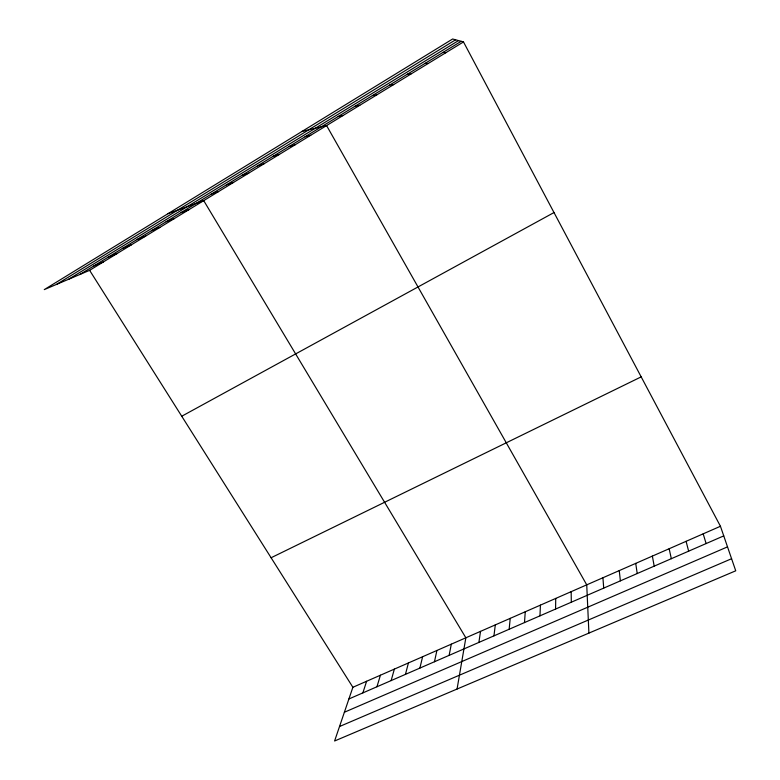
<?xml version="1.0" encoding="UTF-8"?>
<svg xmlns="http://www.w3.org/2000/svg" width="780" height="780" viewBox="0 0 780 780"><rect width="100%" height="100%" fill="white"/><g stroke="black" fill="none" stroke-linecap="round" stroke-linejoin="round"><path stroke-width="1.17" d="M555.575 609.053L555.731 598.435M539.965 615.849L540.423 605.134M524.492 622.576L525.252 611.783M509.155 629.245L510.217 618.365M493.954 635.866L495.3 624.897M478.891 642.418L480.519 631.371M457.06 689.042L465.855 637.796L203.716 200.636L167.876 213.759M449.134 655.366L451.318 644.163M434.45 661.752L436.907 650.481M419.894 668.09L422.604 656.74M405.454 674.368L408.427 662.951M391.141 680.589L394.368 669.103M376.945 686.77L380.425 675.217M362.866 692.893L366.6 681.271M720.447 526.276L352.882 687.277L334.591 741L735.735 570.804L720.447 526.276L463.486 41.935L452.634 39L44.265 289.614L89.622 270.338L463.486 41.935M56.56 284.388L455.598 39.8M68.63 279.26L458.503 40.589M79.813 274.511L461.165 41.311M181.74 416.237L554.005 212.55M271.099 557.749L641.179 376.867M348.904 698.968L723.752 535.889M344.38 712.247L727.516 546.868M339.524 726.521L731.591 558.724M93.873 265.912L103.438 261.904M108.059 257.234L117.37 253.383M122.372 248.479L131.44 244.793M136.822 239.645L145.626 236.125M151.408 230.724L159.949 227.37M166.13 221.725L174.408 218.546M180.989 212.638L188.994 209.635M211.126 194.21L218.576 191.558M226.415 184.86L233.571 182.403M241.849 175.422L248.713 173.15M257.439 165.886L263.991 163.81M273.166 156.273L279.415 154.391M289.058 146.552L294.996 144.875M305.097 136.744L310.713 135.272M301.987 131.45L326.586 125.57L586.736 584.854L588.91 633.097M338.159 116.522L343.102 115.479M355.192 106.109L359.785 105.29M372.401 95.589L376.633 94.994M389.785 84.952L393.656 84.601M407.355 74.217L410.845 74.1M425.1 63.355L428.22 63.482M443.04 52.387L445.76 52.767M89.622 270.338L352.882 687.277M703.19 533.842L706.115 543.562M686.088 541.33L688.642 551.167M669.152 548.75L671.336 558.694M652.363 556.101L654.196 566.153M635.729 563.384L637.211 573.544M619.252 570.609L620.392 580.856M602.92 577.765L603.72 588.11M571.165 591.669L571.321 602.209"/></g></svg>
